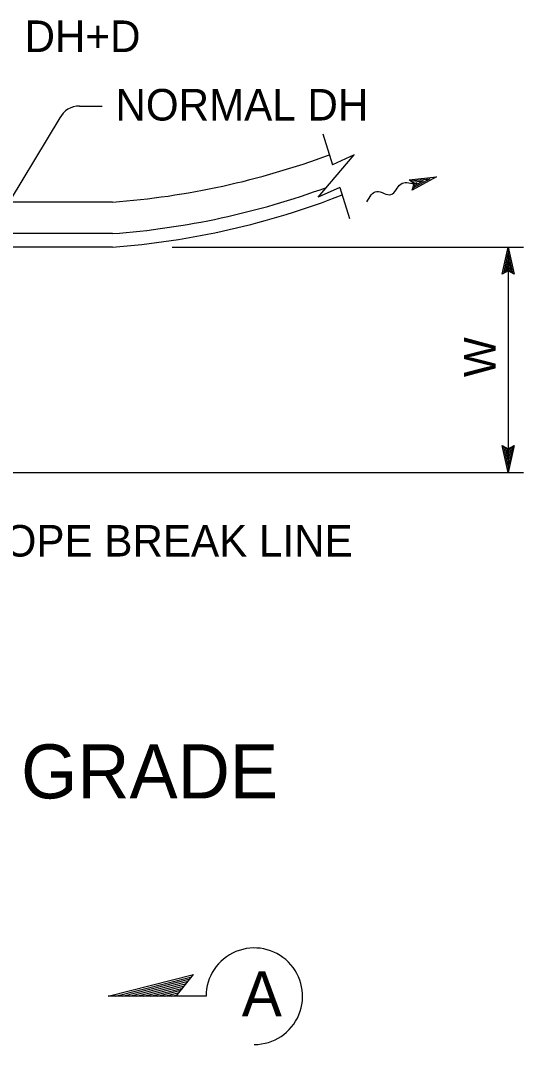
# Model space of a CAD drawing. Extents: x -894 to 866, y -472 to 714.
# Drawn here: x -430.3 to -318.6, y 157.2 to 384.6 of the extents above; entities that cross this region are included whole.
import ezdxf

# ---------------------------------------------------------------- set-up
doc = ezdxf.new("R2010")
doc.units = 0
for name, color, linetype in [('df_DETAIL-anno', 7, 'Continuous'), ('df_FLOW-LINE', 7, 'Continuous'), ('mc_CURB-GUTTER', 7, 'Continuous'), ('pp_PRESENTATION', 7, 'Continuous')]:
    doc.layers.add(name, color=color, linetype=linetype)

msp = doc.modelspace()

# ---------------------------------------------------------------- linework, layer by layer
at = {"layer": 'df_DETAIL-anno'}
for p, q in [((-417.18, 365.58), (-412.15, 365.58)), ((-421.6, 362.93), (-436.74, 337.88)), ((-396.64, 334.23), (-318.6, 334.23)), ((-323.33, 328.23), (-321.99, 334.23)), ((-323.33, 328.23), (-321.99, 334.23)), ((-321.99, 334.23), (-321.99, 284.25)), ((-321.99, 334.23), (-321.99, 334.23)), ((-321.99, 334.23), (-320.66, 328.23)), ((-321.99, 334.23), (-321.99, 334.23)), ((-321.99, 334.23), (-320.66, 328.23)), ((-322.97, 328.44), (-321.99, 332.85)), ((-322.97, 328.44), (-321.99, 332.85)), ((-321.98, 332.84), (-321.02, 328.46)), ((-321.98, 332.84), (-321.02, 328.46)), ((-322.61, 328.68), (-321.99, 331.47)), ((-322.61, 328.68), (-321.99, 331.47)), ((-322.27, 328.85), (-321.99, 330.08)), ((-322.27, 328.85), (-321.99, 330.08)), ((-321.99, 331.47), (-321.36, 328.64)), ((-321.99, 331.47), (-321.36, 328.64)), ((-321.99, 330.08), (-321.72, 328.88)), ((-321.99, 330.08), (-321.72, 328.88)), ((-321.99, 329.03), (-323.33, 328.23)), ((-321.99, 329.03), (-323.33, 328.23)), ((-323.33, 328.23), (-323.33, 328.23)), ((-323.33, 328.23), (-323.33, 328.23)), ((-320.66, 328.23), (-321.99, 329.03)), ((-320.66, 328.23), (-321.99, 329.03)), ((-320.66, 328.23), (-320.66, 328.23)), ((-320.66, 328.23), (-320.66, 328.23)), ((-321.99, 284.25), (-323.32, 290.25)), ((-323.32, 290.25), (-323.32, 290.25)), ((-323.32, 290.25), (-321.99, 289.45)), ((-321.99, 284.25), (-323.32, 290.25)), ((-323.32, 290.25), (-323.32, 290.25)), ((-323.32, 290.25), (-321.99, 289.45)), ((-321.99, 285.64), (-322.96, 290.01)), ((-321.99, 285.64), (-322.96, 290.01)), ((-321.99, 287.01), (-322.61, 289.84)), ((-321.99, 287.01), (-322.61, 289.84)), ((-321.98, 288.39), (-322.25, 289.6)), ((-321.98, 288.39), (-322.25, 289.6)), ((-321.99, 289.45), (-320.65, 290.25)), ((-320.65, 290.25), (-321.99, 284.25)), ((-321.99, 289.45), (-320.65, 290.25)), ((-320.65, 290.25), (-321.99, 284.25)), ((-321, 290.03), (-321.99, 285.63)), ((-321, 290.03), (-321.99, 285.63)), ((-321.36, 289.8), (-321.99, 287.01)), ((-321.36, 289.8), (-321.99, 287.01)), ((-321.71, 289.62), (-321.98, 288.39)), ((-321.71, 289.62), (-321.98, 288.39)), ((-320.65, 290.25), (-320.65, 290.25)), ((-320.65, 290.25), (-320.65, 290.25)), ((-433.45, 284.25), (-318.6, 284.25)), ((-321.99, 284.25), (-321.99, 284.25)), ((-321.99, 284.25), (-321.99, 284.25))]:
    msp.add_line(p, q, dxfattribs=at)
msp.add_arc((-417.18, 360.58), 5, 90, 151.9669, dxfattribs=at)
at = {"layer": 'df_FLOW-LINE'}
for p, q in [((-344.02, 349.23), (-337.93, 349.84)), ((-342.91, 348.32), (-344.02, 349.23)), ((-343.69, 348.96), (-339.4, 349.39)), ((-343.37, 348.69), (-340.86, 348.94)), ((-337.93, 349.84), (-343.32, 346.93)), ((-343.32, 346.93), (-342.91, 348.32)), ((-339.4, 349.39), (-343.19, 347.35)), ((-340.86, 348.94), (-343.07, 347.75)), ((-343.04, 348.42), (-342.32, 348.49)), ((-342.32, 348.49), (-342.94, 348.16)), ((-342.91, 348.32), (-342.91, 348.32)), ((-337.93, 349.84), (-337.93, 349.84)), ((-343.32, 346.93), (-343.32, 346.93))]:
    msp.add_line(p, q, dxfattribs=at)
msp.add_spline([(-353.38, 344.28), (-351.17, 346.63), (-348.03, 345.91), (-345.82, 348.26), (-342.91, 348.32)], degree=3, dxfattribs=at)
at = {"layer": 'mc_CURB-GUTTER'}
for p, q in [((-363.15, 359.42), (-360.98, 352.54)), ((-359.41, 347.53), (-357.25, 340.64)), ((-409.87, 344.25), (-646.87, 344.25)), ((-409.87, 337.25), (-649.66, 337.25)), ((-409.87, 334.25), (-646.87, 334.25))]:
    msp.add_line(p, q, dxfattribs=at)
msp.add_lwpolyline([(-359.41, 347.53), (-364.22, 345.33), (-356.17, 354.73), (-360.98, 352.54)], dxfattribs=at)
for centre, end in [((-422.97, 520.01), 290.3501), ((-423.01, 513.01), 290.1344), ((-423.01, 510.01), 291.3367)]:
    msp.add_arc(centre, 176.25, 274.2764, end, dxfattribs=at)
at = {"layer": 'pp_PRESENTATION'}
for p, q in [((-410.8, 167.94), (-391.85, 172.77)), ((-409.24, 167.94), (-392.26, 172.27)), ((-407.68, 167.94), (-392.66, 171.77)), ((-406.13, 167.94), (-393.07, 171.27)), ((-404.57, 167.94), (-393.47, 170.77)), ((-395.76, 167.94), (-391.85, 172.77)), ((-403.01, 167.94), (-393.88, 170.27)), ((-401.45, 167.94), (-394.28, 169.77)), ((-399.89, 167.94), (-394.69, 169.26)), ((-398.33, 167.94), (-395.1, 168.76)), ((-396.78, 167.94), (-395.5, 168.26)), ((-389.09, 167.94), (-410.8, 167.94))]:
    msp.add_line(p, q, dxfattribs=at)
msp.add_arc((-378.38, 167.94), 10.72, 269.9995, 180, dxfattribs=at)

# ---------------------------------------------------------------- texts
at = {"layer": 'df_DETAIL-anno'}
for s, height, p in [('DH+D', 7, (-429.4, 377.58)), ('NORMAL DH', 7, (-409.23, 362.37)), ('SLOPE BREAK LINE', 7, (-445.5, 265.56)), ('TYPE G0 AND G1 THRU G6 INLETS ON GRADE', 12, (-730.66, 211.86))]:
    msp.add_text(s, height=height, dxfattribs=at).set_placement(p)
msp.add_text('W', height=7, rotation=90, dxfattribs=at).set_placement((-324.78, 305.41))
at = {"layer": 'pp_PRESENTATION'}
msp.add_text('A', height=10, dxfattribs=at).set_placement((-381.17, 163.48))

doc.saveas('drawing.dxf')
